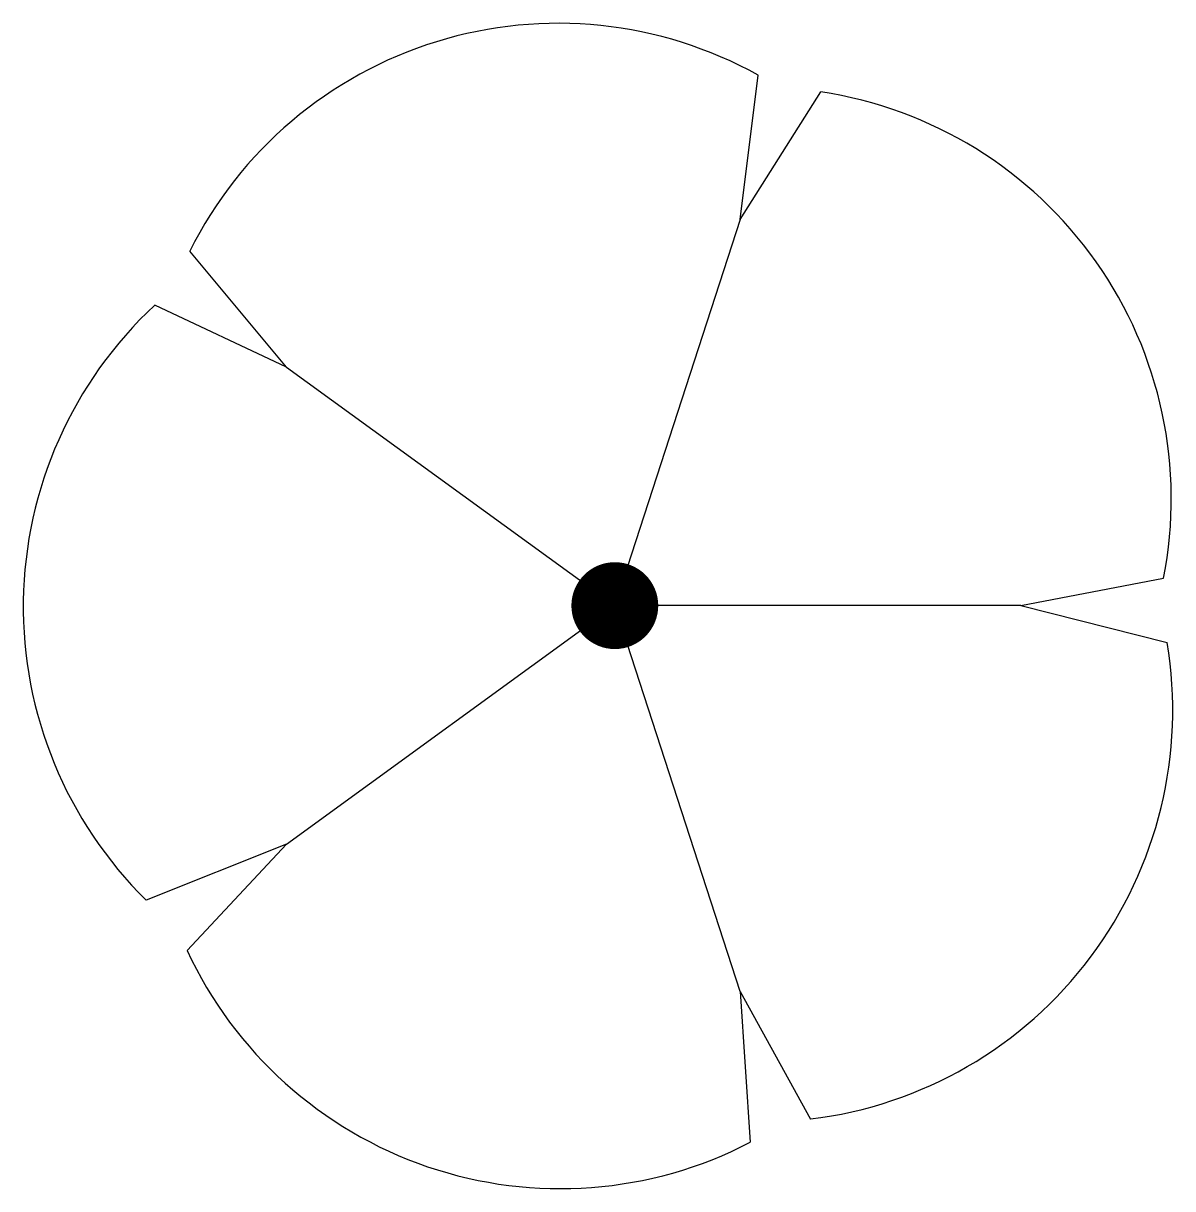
# Model space of a CAD drawing. Extents: x -1 to 0.94, y -0.98 to 0.98.
import ezdxf

# ---------------------------------------------------------------- set-up
doc = ezdxf.new("R2010")
doc.units = 0
doc.header["$LTSCALE"] = 0.01
doc.header["$MEASUREMENT"] = 0
doc.layers.get('0').update_dxf_attribs({"lineweight": 20})

msp = doc.modelspace()

# ---------------------------------------------------------------- linework, layer by layer
at = {"color": 0, "linetype": 'ByBlock', "lineweight": -2}
for p, q in [((0.2114, 0.6505), (0.2417, 0.8938)), ((0.2114, 0.6505), (0.347, 0.8659)), ((0.2114, 0.6505), (0, 0)), ((-0.5534, 0.402), (-0.7163, 0.5976)), ((-0.5534, 0.402), (-0.7754, 0.5061)), ((-0.5534, 0.402), (0, 0)), ((0.684, 0), (0.9248, 0.0463)), ((-0.5534, -0.402), (0, 0)), ((0.2114, -0.6505), (0, 0)), ((0.684, 0), (0, 0)), ((0.684, 0), (0.9307, -0.0624)), ((-0.5534, -0.402), (-0.7897, -0.4965)), ((-0.5534, -0.402), (-0.7209, -0.5811)), ((0.2114, -0.6505), (0.2282, -0.9044)), ((0.2114, -0.6505), (0.3298, -0.8652))]:
    msp.add_line(p, q, dxfattribs=at)
at = {"color": 0, "linetype": 'ByBlock', "lineweight": -2, "const_width": 0.0732}
msp.add_lwpolyline([(-0.0366, 0, 1), (0.0366, 0, 1)], format="xyb", close=True, dxfattribs=at)
at = {"color": 0, "linetype": 'ByBlock', "lineweight": -2}
for centre, start, end in [((-0.0956, 0.2877), 60.9041, 153.4676), ((0.2441, 0.1798), 348.9041, 81.4676), ((-0.3032, -0.002), 132.9041, 225.4676), ((0.2465, -0.1765), 276.9041, 9.4676), ((-0.0917, -0.2889), 204.9041, 297.4676)]:
    msp.add_arc(centre, 0.6937, start, end, dxfattribs=at)

doc.saveas('drawing.dxf')
